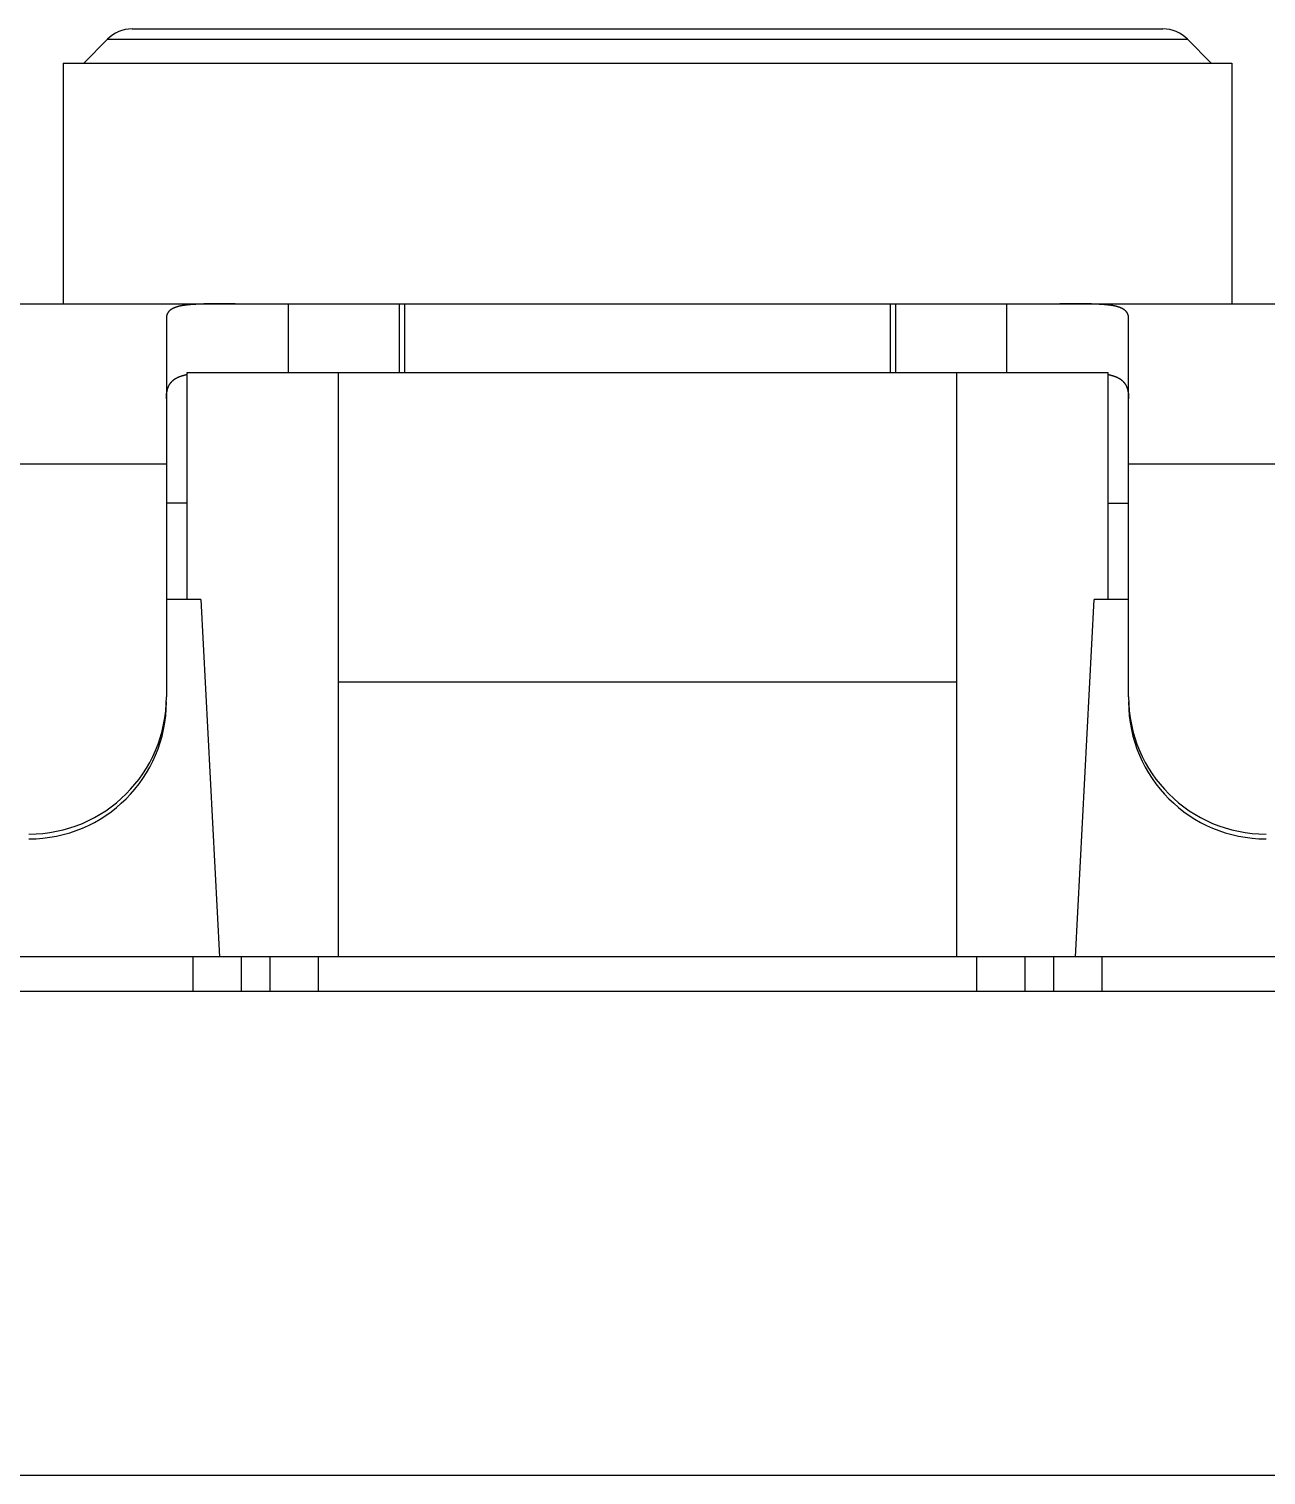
# Model space of a CAD drawing. Extents: x 16.7 to 47.9, y 2.6 to 52.9.
# Drawn here: x 28.88 to 30.68, y 28.961 to 31.065 of the extents above; entities that cross this region are included whole.
import ezdxf

# ---------------------------------------------------------------- set-up
doc = ezdxf.new("R2010")
doc.units = 0
doc.header["$LTSCALE"] = 16.335
doc.layers.get('0').update_dxf_attribs({"linetype": 'CONTINUOUS'})

msp = doc.modelspace()

# ---------------------------------------------------------------- linework, layer by layer
for p, q in [((29.0299, 31.0651), (30.5299, 31.0651)), ((28.9942, 31.0501), (28.9599, 31.0151)), ((28.9942, 31.0501), (30.5656, 31.0501)), ((30.5656, 31.0501), (30.5999, 31.0151)), ((28.9299, 31.0151), (28.9299, 30.6651)), ((28.9299, 31.0151), (30.6299, 31.0151)), ((30.6299, 31.0151), (30.6299, 30.6651)), ((28.2731, 30.6651), (31.2866, 30.6651)), ((29.2576, 30.5651), (29.2576, 30.6651)), ((29.4188, 30.6651), (29.4188, 30.5651)), ((29.4267, 30.5651), (29.4267, 30.6651)), ((30.1331, 30.6651), (30.1331, 30.5651)), ((30.141, 30.5651), (30.141, 30.6651)), ((30.3022, 30.6651), (30.3022, 30.5651)), ((29.0799, 30.6442), (29.0799, 30.0932)), ((30.4799, 30.0932), (30.4799, 30.6442)), ((29.1099, 30.2351), (29.1099, 30.5651)), ((29.1099, 30.5651), (30.4499, 30.5651)), ((29.3299, 30.5651), (29.3299, 29.7151)), ((30.2299, 29.7151), (30.2299, 30.5651)), ((30.4499, 30.5651), (30.4499, 30.2351)), ((28.7299, 30.4325), (29.0799, 30.4325)), ((30.4799, 30.4325), (30.8299, 30.4325)), ((29.1099, 30.3751), (29.0799, 30.3751)), ((30.4499, 30.3751), (30.4799, 30.3751)), ((29.1299, 30.2351), (29.0799, 30.2351)), ((29.1299, 30.2351), (29.1571, 29.7151)), ((30.4026, 29.7151), (30.4299, 30.2351)), ((30.4799, 30.2351), (30.4299, 30.2351)), ((29.3299, 30.1151), (30.2299, 30.1151)), ((31.5299, 29.7151), (28.0299, 29.7151)), ((29.1185, 29.7151), (29.1185, 29.6651)), ((29.1892, 29.6651), (29.1892, 29.7151)), ((29.2306, 29.7151), (29.2306, 29.6651)), ((29.3013, 29.6651), (29.3013, 29.7151)), ((30.2585, 29.7151), (30.2585, 29.6651)), ((30.3292, 29.6651), (30.3292, 29.7151)), ((30.3706, 29.7151), (30.3706, 29.6651)), ((30.4413, 29.6651), (30.4413, 29.7151)), ((17.1799, 29.6651), (47.3799, 29.6651)), ((17.1799, 28.9611), (47.3799, 28.9611))]:
    msp.add_line(p, q)
for points in [[(29.1799, 30.6651, 0), (29.1797, 30.6651, 0), (29.1794, 30.6651, 0), (29.1792, 30.6651, 0), (29.1789, 30.6651, 0), (29.1787, 30.6651, 0), (29.1784, 30.6651, 0), (29.1782, 30.6651, 0), (29.1779, 30.6651, 0), (29.1777, 30.6651, 0), (29.1775, 30.6651, 0), (29.1772, 30.6651, 0), (29.177, 30.6651, 0), (29.1767, 30.6651, 0), (29.1765, 30.6651, 0), (29.1762, 30.6651, 0), (29.176, 30.6651, 0), (29.1757, 30.6651, 0), (29.1755, 30.6651, 0), (29.1753, 30.6651, 0), (29.175, 30.6651, 0), (29.1748, 30.6651, 0), (29.1745, 30.6651, 0), (29.1743, 30.6651, 0), (29.174, 30.6651, 0), (29.1738, 30.6651, 0), (29.1735, 30.6651, 0), (29.1733, 30.6651, 0), (29.1731, 30.6651, 0), (29.1728, 30.6651, 0), (29.1726, 30.6651, 0), (29.1723, 30.6651, 0), (29.1721, 30.6651, 0), (29.1718, 30.6651, 0), (29.1716, 30.6651, 0), (29.1713, 30.6651, 0), (29.1711, 30.6651, 0), (29.1709, 30.6651, 0), (29.1706, 30.6651, 0), (29.1704, 30.6651, 0), (29.1701, 30.6651, 0), (29.1699, 30.6651, 0), (29.1696, 30.6651, 0), (29.1694, 30.6651, 0), (29.1691, 30.6651, 0), (29.1689, 30.6651, 0), (29.1686, 30.6651, 0), (29.1684, 30.6651, 0), (29.1682, 30.6651, 0), (29.1679, 30.6651, 0), (29.1677, 30.6651, 0), (29.1674, 30.6651, 0), (29.1672, 30.6651, 0), (29.1669, 30.6651, 0), (29.1667, 30.6651, 0), (29.1664, 30.6651, 0), (29.1662, 30.6651, 0), (29.166, 30.6651, 0), (29.1657, 30.6651, 0), (29.1655, 30.6651, 0), (29.1652, 30.6651, 0), (29.165, 30.6651, 0), (29.1647, 30.6651, 0), (29.1645, 30.6651, 0), (29.1642, 30.6651, 0), (29.164, 30.6651, 0), (29.1638, 30.6651, 0), (29.1635, 30.6651, 0), (29.1633, 30.6651, 0), (29.163, 30.6651, 0), (29.1628, 30.6651, 0), (29.1625, 30.6651, 0), (29.1623, 30.6651, 0), (29.162, 30.6651, 0), (29.1618, 30.6651, 0), (29.1616, 30.6651, 0), (29.1613, 30.6651, 0), (29.1611, 30.6651, 0), (29.1608, 30.6651, 0), (29.1606, 30.6651, 0), (29.1603, 30.6651, 0), (29.1601, 30.6651, 0), (29.1598, 30.6651, 0), (29.1596, 30.6651, 0), (29.1594, 30.6651, 0), (29.1591, 30.6651, 0), (29.1589, 30.6651, 0), (29.1586, 30.6651, 0), (29.1584, 30.6651, 0), (29.1581, 30.6651, 0), (29.1579, 30.6651, 0), (29.1576, 30.6651, 0), (29.1574, 30.6651, 0), (29.1572, 30.6651, 0), (29.1569, 30.6651, 0), (29.1567, 30.6651, 0), (29.1564, 30.6651, 0), (29.1562, 30.6651, 0), (29.1559, 30.6651, 0), (29.1557, 30.6651, 0), (29.1554, 30.6651, 0), (29.1552, 30.6651, 0), (29.155, 30.6651, 0), (29.1547, 30.6651, 0), (29.1545, 30.6651, 0), (29.1542, 30.6651, 0), (29.154, 30.6651, 0), (29.1537, 30.6651, 0), (29.1535, 30.6651, 0), (29.1532, 30.6651, 0), (29.153, 30.6651, 0), (29.1528, 30.6651, 0), (29.1525, 30.6651, 0), (29.1523, 30.6651, 0), (29.152, 30.6651, 0), (29.1518, 30.6651, 0), (29.1515, 30.6651, 0), (29.1513, 30.6651, 0), (29.151, 30.6651, 0), (29.1508, 30.6651, 0), (29.1506, 30.6651, 0), (29.1503, 30.6651, 0), (29.1501, 30.6651, 0), (29.1498, 30.6651, 0), (29.1496, 30.6651, 0), (29.1493, 30.6651, 0), (29.1491, 30.6651, 0), (29.1488, 30.665, 0), (29.1486, 30.665, 0), (29.1484, 30.665, 0), (29.1481, 30.665, 0), (29.1479, 30.665, 0), (29.1476, 30.665, 0), (29.1474, 30.665, 0), (29.1471, 30.665, 0), (29.1469, 30.665, 0), (29.1466, 30.665, 0), (29.1464, 30.665, 0), (29.1462, 30.665, 0), (29.1459, 30.665, 0), (29.1457, 30.665, 0), (29.1454, 30.665, 0), (29.1452, 30.665, 0), (29.1449, 30.665, 0), (29.1447, 30.665, 0), (29.1444, 30.665, 0), (29.1442, 30.665, 0), (29.144, 30.665, 0), (29.1437, 30.665, 0), (29.1435, 30.665, 0), (29.1432, 30.665, 0), (29.143, 30.665, 0), (29.1427, 30.665, 0), (29.1425, 30.665, 0), (29.1422, 30.665, 0), (29.142, 30.665, 0), (29.1418, 30.665, 0), (29.1415, 30.665, 0), (29.1413, 30.665, 0), (29.141, 30.665, 0), (29.1408, 30.665, 0), (29.1405, 30.665, 0), (29.1403, 30.665, 0), (29.14, 30.665, 0), (29.1398, 30.665, 0), (29.1396, 30.665, 0), (29.1393, 30.6649, 0), (29.1391, 30.6649, 0), (29.1388, 30.6649, 0), (29.1386, 30.6649, 0), (29.1383, 30.6649, 0), (29.1381, 30.6649, 0), (29.1378, 30.6649, 0), (29.1376, 30.6649, 0), (29.1374, 30.6649, 0), (29.1371, 30.6649, 0), (29.1369, 30.6649, 0), (29.1366, 30.6649, 0), (29.1364, 30.6649, 0), (29.1361, 30.6649, 0), (29.1359, 30.6649, 0), (29.1356, 30.6649, 0), (29.1354, 30.6649, 0), (29.1352, 30.6649, 0), (29.1349, 30.6649, 0), (29.1347, 30.6649, 0), (29.1344, 30.6649, 0), (29.1342, 30.6649, 0), (29.1339, 30.6648, 0), (29.1337, 30.6648, 0), (29.1334, 30.6648, 0), (29.1332, 30.6648, 0), (29.133, 30.6648, 0), (29.1327, 30.6648, 0), (29.1325, 30.6648, 0), (29.1322, 30.6648, 0), (29.132, 30.6648, 0), (29.1317, 30.6648, 0), (29.1315, 30.6648, 0), (29.1312, 30.6648, 0), (29.131, 30.6648, 0), (29.1308, 30.6648, 0), (29.1305, 30.6648, 0), (29.1303, 30.6648, 0), (29.13, 30.6647, 0), (29.1298, 30.6647, 0), (29.1295, 30.6647, 0), (29.1293, 30.6647, 0), (29.129, 30.6647, 0), (29.1288, 30.6647, 0), (29.1286, 30.6647, 0), (29.1283, 30.6647, 0), (29.1281, 30.6647, 0), (29.1278, 30.6647, 0), (29.1276, 30.6647, 0), (29.1273, 30.6647, 0), (29.1271, 30.6646, 0), (29.1268, 30.6646, 0), (29.1266, 30.6646, 0), (29.1264, 30.6646, 0), (29.1261, 30.6646, 0), (29.1259, 30.6646, 0), (29.1256, 30.6646, 0), (29.1254, 30.6646, 0), (29.1251, 30.6646, 0), (29.1249, 30.6646, 0), (29.1246, 30.6645, 0), (29.1244, 30.6645, 0), (29.1242, 30.6645, 0), (29.1239, 30.6645, 0), (29.1237, 30.6645, 0), (29.1234, 30.6645, 0), (29.1232, 30.6645, 0), (29.1229, 30.6645, 0), (29.1227, 30.6644, 0), (29.1224, 30.6644, 0), (29.1222, 30.6644, 0), (29.122, 30.6644, 0), (29.1217, 30.6644, 0), (29.1215, 30.6644, 0), (29.1212, 30.6644, 0), (29.121, 30.6644, 0), (29.1207, 30.6643, 0), (29.1205, 30.6643, 0), (29.1202, 30.6643, 0), (29.12, 30.6643, 0), (29.1198, 30.6643, 0), (29.1195, 30.6643, 0), (29.1193, 30.6643, 0), (29.119, 30.6642, 0), (29.1188, 30.6642, 0), (29.1185, 30.6642, 0), (29.1183, 30.6642, 0), (29.1181, 30.6642, 0), (29.1178, 30.6642, 0), (29.1176, 30.6641, 0), (29.1173, 30.6641, 0), (29.1171, 30.6641, 0), (29.1168, 30.6641, 0), (29.1166, 30.6641, 0), (29.1163, 30.6641, 0), (29.1161, 30.664, 0), (29.1159, 30.664, 0), (29.1156, 30.664, 0), (29.1154, 30.664, 0), (29.1151, 30.664, 0), (29.1149, 30.6639, 0), (29.1146, 30.6639, 0), (29.1144, 30.6639, 0), (29.1142, 30.6639, 0), (29.1139, 30.6639, 0), (29.1137, 30.6638, 0), (29.1134, 30.6638, 0), (29.1132, 30.6638, 0), (29.1129, 30.6638, 0), (29.1127, 30.6637, 0), (29.1124, 30.6637, 0), (29.1122, 30.6637, 0), (29.112, 30.6637, 0), (29.1117, 30.6637, 0), (29.1115, 30.6636, 0), (29.1112, 30.6636, 0), (29.111, 30.6636, 0), (29.1107, 30.6635, 0), (29.1105, 30.6635, 0), (29.1103, 30.6635, 0), (29.11, 30.6635, 0), (29.1098, 30.6634, 0), (29.1095, 30.6634, 0), (29.1093, 30.6634, 0), (29.109, 30.6634, 0), (29.1088, 30.6633, 0), (29.1086, 30.6633, 0), (29.1083, 30.6633, 0), (29.1081, 30.6632, 0), (29.1078, 30.6632, 0), (29.1076, 30.6632, 0), (29.1073, 30.6631, 0), (29.1071, 30.6631, 0), (29.1069, 30.6631, 0), (29.1066, 30.663, 0), (29.1064, 30.663, 0), (29.1061, 30.663, 0), (29.1059, 30.6629, 0), (29.1056, 30.6629, 0), (29.1054, 30.6629, 0), (29.1052, 30.6628, 0), (29.1049, 30.6628, 0), (29.1047, 30.6628, 0), (29.1044, 30.6627, 0), (29.1042, 30.6627, 0), (29.1039, 30.6626, 0), (29.1037, 30.6626, 0), (29.1035, 30.6626, 0), (29.1032, 30.6625, 0), (29.103, 30.6625, 0), (29.1027, 30.6624, 0), (29.1025, 30.6624, 0), (29.1023, 30.6624, 0), (29.102, 30.6623, 0), (29.1018, 30.6623, 0), (29.1015, 30.6622, 0), (29.1013, 30.6622, 0), (29.1011, 30.6621, 0), (29.1008, 30.6621, 0), (29.1006, 30.662, 0), (29.1003, 30.662, 0), (29.1001, 30.6619, 0), (29.0999, 30.6619, 0), (29.0996, 30.6618, 0), (29.0994, 30.6618, 0), (29.0991, 30.6617, 0), (29.0989, 30.6617, 0), (29.0987, 30.6616, 0), (29.0984, 30.6615, 0), (29.0982, 30.6615, 0), (29.098, 30.6614, 0), (29.0977, 30.6614, 0), (29.0975, 30.6613, 0), (29.0972, 30.6612, 0), (29.097, 30.6612, 0), (29.0968, 30.6611, 0), (29.0965, 30.6611, 0), (29.0963, 30.661, 0), (29.0961, 30.6609, 0), (29.0958, 30.6609, 0), (29.0956, 30.6608, 0), (29.0954, 30.6607, 0), (29.0951, 30.6606, 0), (29.0949, 30.6606, 0), (29.0947, 30.6605, 0), (29.0944, 30.6604, 0), (29.0942, 30.6603, 0), (29.094, 30.6603, 0), (29.0937, 30.6602, 0), (29.0935, 30.6601, 0), (29.0933, 30.66, 0), (29.093, 30.6599, 0), (29.0928, 30.6599, 0), (29.0926, 30.6598, 0), (29.0924, 30.6597, 0), (29.0921, 30.6596, 0), (29.0919, 30.6595, 0), (29.0917, 30.6594, 0), (29.0914, 30.6593, 0), (29.0912, 30.6592, 0), (29.091, 30.6591, 0), (29.0908, 30.659, 0), (29.0905, 30.6589, 0), (29.0903, 30.6588, 0), (29.0901, 30.6587, 0), (29.0899, 30.6586, 0), (29.0897, 30.6585, 0), (29.0894, 30.6584, 0), (29.0892, 30.6583, 0), (29.089, 30.6582, 0), (29.0888, 30.6581, 0), (29.0886, 30.658, 0), (29.0884, 30.6578, 0), (29.0881, 30.6577, 0), (29.0879, 30.6576, 0), (29.0877, 30.6575, 0), (29.0875, 30.6573, 0), (29.0873, 30.6572, 0), (29.0871, 30.6571, 0), (29.0869, 30.657, 0), (29.0867, 30.6568, 0), (29.0865, 30.6567, 0), (29.0863, 30.6565, 0), (29.0861, 30.6564, 0), (29.0859, 30.6562, 0), (29.0857, 30.6561, 0), (29.0855, 30.6559, 0), (29.0853, 30.6558, 0), (29.0851, 30.6556, 0), (29.0849, 30.6555, 0), (29.0848, 30.6553, 0), (29.0846, 30.6552, 0), (29.0844, 30.655, 0), (29.0842, 30.6548, 0), (29.084, 30.6546, 0), (29.0839, 30.6545, 0), (29.0837, 30.6543, 0), (29.0835, 30.6541, 0), (29.0834, 30.6539, 0), (29.0832, 30.6537, 0), (29.0831, 30.6536, 0), (29.0829, 30.6534, 0), (29.0828, 30.6532, 0), (29.0826, 30.653, 0), (29.0825, 30.6528, 0), (29.0823, 30.6526, 0), (29.0822, 30.6524, 0), (29.0821, 30.6522, 0), (29.0819, 30.652, 0), (29.0818, 30.6517, 0), (29.0817, 30.6515, 0), (29.0816, 30.6513, 0), (29.0814, 30.6511, 0), (29.0813, 30.6509, 0), (29.0812, 30.6507, 0), (29.0811, 30.6504, 0), (29.081, 30.6502, 0), (29.0809, 30.65, 0), (29.0809, 30.6497, 0), (29.0808, 30.6495, 0), (29.0807, 30.6493, 0), (29.0806, 30.6491, 0), (29.0805, 30.6488, 0), (29.0805, 30.6486, 0), (29.0804, 30.6483, 0), (29.0803, 30.6481, 0), (29.0803, 30.6479, 0), (29.0802, 30.6476, 0), (29.0802, 30.6474, 0), (29.0801, 30.6472, 0), (29.0801, 30.6469, 0), (29.0801, 30.6467, 0), (29.08, 30.6464, 0), (29.08, 30.6462, 0), (29.08, 30.6459, 0), (29.08, 30.6457, 0), (29.0799, 30.6454, 0), (29.0799, 30.6452, 0), (29.0799, 30.645, 0), (29.0799, 30.6447, 0), (29.0799, 30.6445, 0), (29.0799, 30.6442, 0)], [(30.4799, 30.6442, 0), (30.4799, 30.6445, 0), (30.4799, 30.6448, 0), (30.4799, 30.645, 0), (30.4799, 30.6453, 0), (30.4798, 30.6455, 0), (30.4798, 30.6458, 0), (30.4798, 30.6461, 0), (30.4798, 30.6463, 0), (30.4797, 30.6466, 0), (30.4797, 30.6469, 0), (30.4796, 30.6471, 0), (30.4796, 30.6474, 0), (30.4795, 30.6477, 0), (30.4795, 30.6479, 0), (30.4794, 30.6482, 0), (30.4794, 30.6484, 0), (30.4793, 30.6487, 0), (30.4792, 30.6489, 0), (30.4791, 30.6492, 0), (30.479, 30.6495, 0), (30.4789, 30.6497, 0), (30.4789, 30.65, 0), (30.4788, 30.6502, 0), (30.4787, 30.6504, 0), (30.4785, 30.6507, 0), (30.4784, 30.6509, 0), (30.4783, 30.6512, 0), (30.4782, 30.6514, 0), (30.4781, 30.6516, 0), (30.4779, 30.6519, 0), (30.4778, 30.6521, 0), (30.4777, 30.6523, 0), (30.4775, 30.6525, 0), (30.4774, 30.6527, 0), (30.4772, 30.653, 0), (30.477, 30.6532, 0), (30.4769, 30.6534, 0), (30.4767, 30.6536, 0), (30.4765, 30.6538, 0), (30.4764, 30.654, 0), (30.4762, 30.6542, 0), (30.476, 30.6544, 0), (30.4758, 30.6546, 0), (30.4757, 30.6548, 0), (30.4755, 30.6549, 0), (30.4753, 30.6551, 0), (30.4751, 30.6553, 0), (30.4749, 30.6555, 0), (30.4747, 30.6556, 0), (30.4745, 30.6558, 0), (30.4743, 30.656, 0), (30.4741, 30.6561, 0), (30.4738, 30.6563, 0), (30.4736, 30.6564, 0), (30.4734, 30.6566, 0), (30.4732, 30.6568, 0), (30.473, 30.6569, 0), (30.4728, 30.657, 0), (30.4725, 30.6572, 0), (30.4723, 30.6573, 0), (30.4721, 30.6575, 0), (30.4719, 30.6576, 0), (30.4716, 30.6577, 0), (30.4714, 30.6579, 0), (30.4712, 30.658, 0), (30.4709, 30.6581, 0), (30.4707, 30.6582, 0), (30.4705, 30.6584, 0), (30.4702, 30.6585, 0), (30.47, 30.6586, 0), (30.4698, 30.6587, 0), (30.4695, 30.6588, 0), (30.4693, 30.6589, 0), (30.4691, 30.659, 0), (30.4688, 30.6591, 0), (30.4686, 30.6592, 0), (30.4683, 30.6593, 0), (30.4681, 30.6594, 0), (30.4678, 30.6595, 0), (30.4676, 30.6596, 0), (30.4673, 30.6597, 0), (30.4671, 30.6598, 0), (30.4669, 30.6599, 0), (30.4666, 30.66, 0), (30.4664, 30.6601, 0), (30.4661, 30.6602, 0), (30.4659, 30.6603, 0), (30.4656, 30.6603, 0), (30.4654, 30.6604, 0), (30.4651, 30.6605, 0), (30.4649, 30.6606, 0), (30.4646, 30.6607, 0), (30.4643, 30.6607, 0), (30.4641, 30.6608, 0), (30.4638, 30.6609, 0), (30.4636, 30.661, 0), (30.4633, 30.661, 0), (30.4631, 30.6611, 0), (30.4628, 30.6612, 0), (30.4626, 30.6612, 0), (30.4623, 30.6613, 0), (30.4621, 30.6614, 0), (30.4618, 30.6614, 0), (30.4616, 30.6615, 0), (30.4613, 30.6616, 0), (30.461, 30.6616, 0), (30.4608, 30.6617, 0), (30.4605, 30.6617, 0), (30.4603, 30.6618, 0), (30.46, 30.6619, 0), (30.4598, 30.6619, 0), (30.4595, 30.662, 0), (30.4592, 30.662, 0), (30.459, 30.6621, 0), (30.4587, 30.6621, 0), (30.4585, 30.6622, 0), (30.4582, 30.6622, 0), (30.458, 30.6623, 0), (30.4577, 30.6623, 0), (30.4574, 30.6624, 0), (30.4572, 30.6624, 0), (30.4569, 30.6625, 0), (30.4567, 30.6625, 0), (30.4564, 30.6626, 0), (30.4561, 30.6626, 0), (30.4559, 30.6626, 0), (30.4556, 30.6627, 0), (30.4554, 30.6627, 0), (30.4551, 30.6628, 0), (30.4548, 30.6628, 0), (30.4546, 30.6628, 0), (30.4543, 30.6629, 0), (30.4541, 30.6629, 0), (30.4538, 30.663, 0), (30.4535, 30.663, 0), (30.4533, 30.663, 0), (30.453, 30.6631, 0), (30.4527, 30.6631, 0), (30.4525, 30.6631, 0), (30.4522, 30.6632, 0), (30.452, 30.6632, 0), (30.4517, 30.6632, 0), (30.4514, 30.6633, 0), (30.4512, 30.6633, 0), (30.4509, 30.6633, 0), (30.4507, 30.6634, 0), (30.4504, 30.6634, 0), (30.4501, 30.6634, 0), (30.4499, 30.6635, 0), (30.4496, 30.6635, 0), (30.4493, 30.6635, 0), (30.4491, 30.6635, 0), (30.4488, 30.6636, 0), (30.4486, 30.6636, 0), (30.4483, 30.6636, 0), (30.448, 30.6637, 0), (30.4478, 30.6637, 0), (30.4475, 30.6637, 0), (30.4472, 30.6637, 0), (30.447, 30.6638, 0), (30.4467, 30.6638, 0), (30.4465, 30.6638, 0), (30.4462, 30.6638, 0), (30.4459, 30.6639, 0), (30.4457, 30.6639, 0), (30.4454, 30.6639, 0), (30.4451, 30.6639, 0), (30.4449, 30.6639, 0), (30.4446, 30.664, 0), (30.4444, 30.664, 0), (30.4441, 30.664, 0), (30.4438, 30.664, 0), (30.4436, 30.664, 0), (30.4433, 30.6641, 0), (30.443, 30.6641, 0), (30.4428, 30.6641, 0), (30.4425, 30.6641, 0), (30.4423, 30.6641, 0), (30.442, 30.6642, 0), (30.4417, 30.6642, 0), (30.4415, 30.6642, 0), (30.4412, 30.6642, 0), (30.4409, 30.6642, 0), (30.4407, 30.6642, 0), (30.4404, 30.6643, 0), (30.4402, 30.6643, 0), (30.4399, 30.6643, 0), (30.4396, 30.6643, 0), (30.4394, 30.6643, 0), (30.4391, 30.6643, 0), (30.4388, 30.6644, 0), (30.4386, 30.6644, 0), (30.4383, 30.6644, 0), (30.4381, 30.6644, 0), (30.4378, 30.6644, 0), (30.4375, 30.6644, 0), (30.4373, 30.6644, 0), (30.437, 30.6645, 0), (30.4367, 30.6645, 0), (30.4365, 30.6645, 0), (30.4362, 30.6645, 0), (30.436, 30.6645, 0), (30.4357, 30.6645, 0), (30.4354, 30.6645, 0), (30.4352, 30.6645, 0), (30.4349, 30.6646, 0), (30.4346, 30.6646, 0), (30.4344, 30.6646, 0), (30.4341, 30.6646, 0), (30.4339, 30.6646, 0), (30.4336, 30.6646, 0), (30.4333, 30.6646, 0), (30.4331, 30.6646, 0), (30.4328, 30.6646, 0), (30.4325, 30.6646, 0), (30.4323, 30.6647, 0), (30.432, 30.6647, 0), (30.4317, 30.6647, 0), (30.4315, 30.6647, 0), (30.4312, 30.6647, 0), (30.431, 30.6647, 0), (30.4307, 30.6647, 0), (30.4304, 30.6647, 0), (30.4302, 30.6647, 0), (30.4299, 30.6647, 0), (30.4296, 30.6647, 0), (30.4294, 30.6648, 0), (30.4291, 30.6648, 0), (30.4289, 30.6648, 0), (30.4286, 30.6648, 0), (30.4283, 30.6648, 0), (30.4281, 30.6648, 0), (30.4278, 30.6648, 0), (30.4275, 30.6648, 0), (30.4273, 30.6648, 0), (30.427, 30.6648, 0), (30.4267, 30.6648, 0), (30.4265, 30.6648, 0), (30.4262, 30.6648, 0), (30.426, 30.6648, 0), (30.4257, 30.6649, 0), (30.4254, 30.6649, 0), (30.4252, 30.6649, 0), (30.4249, 30.6649, 0), (30.4246, 30.6649, 0), (30.4244, 30.6649, 0), (30.4241, 30.6649, 0), (30.4239, 30.6649, 0), (30.4236, 30.6649, 0), (30.4233, 30.6649, 0), (30.4231, 30.6649, 0), (30.4228, 30.6649, 0), (30.4225, 30.6649, 0), (30.4223, 30.6649, 0), (30.422, 30.6649, 0), (30.4217, 30.6649, 0), (30.4215, 30.6649, 0), (30.4212, 30.6649, 0), (30.421, 30.6649, 0), (30.4207, 30.6649, 0), (30.4204, 30.665, 0), (30.4202, 30.665, 0), (30.4199, 30.665, 0), (30.4196, 30.665, 0), (30.4194, 30.665, 0), (30.4191, 30.665, 0), (30.4189, 30.665, 0), (30.4186, 30.665, 0), (30.4183, 30.665, 0), (30.4181, 30.665, 0), (30.4178, 30.665, 0), (30.4175, 30.665, 0), (30.4173, 30.665, 0), (30.417, 30.665, 0), (30.4167, 30.665, 0), (30.4165, 30.665, 0), (30.4162, 30.665, 0), (30.416, 30.665, 0), (30.4157, 30.665, 0), (30.4154, 30.665, 0), (30.4152, 30.665, 0), (30.4149, 30.665, 0), (30.4146, 30.665, 0), (30.4144, 30.665, 0), (30.4141, 30.665, 0), (30.4139, 30.665, 0), (30.4136, 30.665, 0), (30.4133, 30.665, 0), (30.4131, 30.665, 0), (30.4128, 30.665, 0), (30.4125, 30.665, 0), (30.4123, 30.665, 0), (30.412, 30.665, 0), (30.4117, 30.665, 0), (30.4115, 30.665, 0), (30.4112, 30.665, 0), (30.411, 30.6651, 0), (30.4107, 30.6651, 0), (30.4104, 30.6651, 0), (30.4102, 30.6651, 0), (30.4099, 30.6651, 0), (30.4096, 30.6651, 0), (30.4094, 30.6651, 0), (30.4091, 30.6651, 0), (30.4089, 30.6651, 0), (30.4086, 30.6651, 0), (30.4083, 30.6651, 0), (30.4081, 30.6651, 0), (30.4078, 30.6651, 0), (30.4075, 30.6651, 0), (30.4073, 30.6651, 0), (30.407, 30.6651, 0), (30.4067, 30.6651, 0), (30.4065, 30.6651, 0), (30.4062, 30.6651, 0), (30.406, 30.6651, 0), (30.4057, 30.6651, 0), (30.4054, 30.6651, 0), (30.4052, 30.6651, 0), (30.4049, 30.6651, 0), (30.4046, 30.6651, 0), (30.4044, 30.6651, 0), (30.4041, 30.6651, 0), (30.4038, 30.6651, 0), (30.4036, 30.6651, 0), (30.4033, 30.6651, 0), (30.4031, 30.6651, 0), (30.4028, 30.6651, 0), (30.4025, 30.6651, 0), (30.4023, 30.6651, 0), (30.402, 30.6651, 0), (30.4017, 30.6651, 0), (30.4015, 30.6651, 0), (30.4012, 30.6651, 0), (30.401, 30.6651, 0), (30.4007, 30.6651, 0), (30.4004, 30.6651, 0), (30.4002, 30.6651, 0), (30.3999, 30.6651, 0), (30.3996, 30.6651, 0), (30.3994, 30.6651, 0), (30.3991, 30.6651, 0), (30.3988, 30.6651, 0), (30.3986, 30.6651, 0), (30.3983, 30.6651, 0), (30.3981, 30.6651, 0), (30.3978, 30.6651, 0), (30.3975, 30.6651, 0), (30.3973, 30.6651, 0), (30.397, 30.6651, 0), (30.3967, 30.6651, 0), (30.3965, 30.6651, 0), (30.3962, 30.6651, 0), (30.396, 30.6651, 0), (30.3957, 30.6651, 0), (30.3954, 30.6651, 0), (30.3952, 30.6651, 0), (30.3949, 30.6651, 0), (30.3946, 30.6651, 0), (30.3944, 30.6651, 0), (30.3941, 30.6651, 0), (30.3938, 30.6651, 0), (30.3936, 30.6651, 0), (30.3933, 30.6651, 0), (30.3931, 30.6651, 0), (30.3928, 30.6651, 0), (30.3925, 30.6651, 0), (30.3923, 30.6651, 0), (30.392, 30.6651, 0), (30.3917, 30.6651, 0), (30.3915, 30.6651, 0), (30.3912, 30.6651, 0), (30.391, 30.6651, 0), (30.3907, 30.6651, 0), (30.3904, 30.6651, 0), (30.3902, 30.6651, 0), (30.3899, 30.6651, 0), (30.3896, 30.6651, 0), (30.3894, 30.6651, 0), (30.3891, 30.6651, 0), (30.3888, 30.6651, 0), (30.3886, 30.6651, 0), (30.3883, 30.6651, 0), (30.3881, 30.6651, 0), (30.3878, 30.6651, 0), (30.3875, 30.6651, 0), (30.3873, 30.6651, 0), (30.387, 30.6651, 0), (30.3867, 30.6651, 0), (30.3865, 30.6651, 0), (30.3862, 30.6651, 0), (30.386, 30.6651, 0), (30.3857, 30.6651, 0), (30.3854, 30.6651, 0), (30.3852, 30.6651, 0), (30.3849, 30.6651, 0), (30.3846, 30.6651, 0), (30.3844, 30.6651, 0), (30.3841, 30.6651, 0), (30.3838, 30.6651, 0), (30.3836, 30.6651, 0), (30.3833, 30.6651, 0), (30.3831, 30.6651, 0), (30.3828, 30.6651, 0), (30.3825, 30.6651, 0), (30.3823, 30.6651, 0), (30.382, 30.6651, 0), (30.3817, 30.6651, 0), (30.3815, 30.6651, 0), (30.3812, 30.6651, 0), (30.3809, 30.6651, 0), (30.3807, 30.6651, 0), (30.3804, 30.6651, 0), (30.3802, 30.6651, 0), (30.3799, 30.6651, 0)], [(29.0799, 30.5269, 0), (29.0799, 30.527, 0), (29.0799, 30.5272, 0), (29.0799, 30.5273, 0), (29.0799, 30.5275, 0), (29.0799, 30.5276, 0), (29.0799, 30.5278, 0), (29.0799, 30.5279, 0), (29.0799, 30.5281, 0), (29.0799, 30.5282, 0), (29.0799, 30.5284, 0), (29.0799, 30.5285, 0), (29.0799, 30.5287, 0), (29.0799, 30.5288, 0), (29.0799, 30.529, 0), (29.0799, 30.5291, 0), (29.0799, 30.5293, 0), (29.0799, 30.5294, 0), (29.0799, 30.5296, 0), (29.0799, 30.5297, 0), (29.08, 30.5298, 0), (29.08, 30.53, 0), (29.08, 30.5301, 0), (29.08, 30.5303, 0), (29.08, 30.5304, 0), (29.08, 30.5306, 0), (29.08, 30.5307, 0), (29.08, 30.5309, 0), (29.08, 30.531, 0), (29.08, 30.5312, 0), (29.08, 30.5313, 0), (29.08, 30.5315, 0), (29.0801, 30.5316, 0), (29.0801, 30.5318, 0), (29.0801, 30.5319, 0), (29.0801, 30.5321, 0), (29.0801, 30.5322, 0), (29.0801, 30.5324, 0), (29.0801, 30.5325, 0), (29.0801, 30.5326, 0), (29.0801, 30.5328, 0), (29.0802, 30.5329, 0), (29.0802, 30.5331, 0), (29.0802, 30.5332, 0), (29.0802, 30.5334, 0), (29.0802, 30.5335, 0), (29.0802, 30.5337, 0), (29.0802, 30.5338, 0), (29.0803, 30.534, 0), (29.0803, 30.5341, 0), (29.0803, 30.5343, 0), (29.0803, 30.5344, 0), (29.0803, 30.5346, 0), (29.0803, 30.5347, 0), (29.0804, 30.5349, 0), (29.0804, 30.535, 0), (29.0804, 30.5351, 0), (29.0804, 30.5353, 0), (29.0804, 30.5354, 0), (29.0805, 30.5356, 0), (29.0805, 30.5357, 0), (29.0805, 30.5359, 0), (29.0805, 30.536, 0), (29.0806, 30.5362, 0), (29.0806, 30.5363, 0), (29.0806, 30.5365, 0), (29.0806, 30.5366, 0), (29.0806, 30.5367, 0), (29.0807, 30.5369, 0), (29.0807, 30.537, 0), (29.0807, 30.5372, 0), (29.0808, 30.5373, 0), (29.0808, 30.5375, 0), (29.0808, 30.5376, 0), (29.0808, 30.5378, 0), (29.0809, 30.5379, 0), (29.0809, 30.5381, 0), (29.0809, 30.5382, 0), (29.081, 30.5383, 0), (29.081, 30.5385, 0), (29.081, 30.5386, 0), (29.081, 30.5388, 0), (29.0811, 30.5389, 0), (29.0811, 30.5391, 0), (29.0811, 30.5392, 0), (29.0812, 30.5394, 0), (29.0812, 30.5395, 0), (29.0813, 30.5396, 0), (29.0813, 30.5398, 0), (29.0813, 30.5399, 0), (29.0814, 30.5401, 0), (29.0814, 30.5402, 0), (29.0814, 30.5404, 0), (29.0815, 30.5405, 0), (29.0815, 30.5406, 0), (29.0816, 30.5408, 0), (29.0816, 30.5409, 0), (29.0816, 30.5411, 0), (29.0817, 30.5412, 0), (29.0817, 30.5413, 0), (29.0818, 30.5415, 0), (29.0818, 30.5416, 0), (29.0819, 30.5418, 0), (29.0819, 30.5419, 0), (29.0819, 30.5421, 0), (29.082, 30.5422, 0), (29.082, 30.5423, 0), (29.0821, 30.5425, 0), (29.0821, 30.5426, 0), (29.0822, 30.5428, 0), (29.0822, 30.5429, 0), (29.0823, 30.543, 0), (29.0823, 30.5432, 0), (29.0824, 30.5433, 0), (29.0824, 30.5434, 0), (29.0825, 30.5436, 0), (29.0825, 30.5437, 0), (29.0826, 30.5439, 0), (29.0826, 30.544, 0), (29.0827, 30.5441, 0), (29.0828, 30.5443, 0), (29.0828, 30.5444, 0), (29.0829, 30.5445, 0), (29.0829, 30.5447, 0), (29.083, 30.5448, 0), (29.0831, 30.5449, 0), (29.0831, 30.5451, 0), (29.0832, 30.5452, 0), (29.0832, 30.5454, 0), (29.0833, 30.5455, 0), (29.0834, 30.5456, 0), (29.0834, 30.5458, 0), (29.0835, 30.5459, 0), (29.0836, 30.546, 0), (29.0836, 30.5461, 0), (29.0837, 30.5463, 0), (29.0838, 30.5464, 0), (29.0838, 30.5465, 0), (29.0839, 30.5467, 0), (29.084, 30.5468, 0), (29.084, 30.5469, 0), (29.0841, 30.5471, 0), (29.0842, 30.5472, 0), (29.0843, 30.5473, 0), (29.0843, 30.5474, 0), (29.0844, 30.5476, 0), (29.0845, 30.5477, 0), (29.0846, 30.5478, 0), (29.0846, 30.548, 0), (29.0847, 30.5481, 0), (29.0848, 30.5482, 0), (29.0849, 30.5483, 0), (29.0849, 30.5485, 0), (29.085, 30.5486, 0), (29.0851, 30.5487, 0), (29.0852, 30.5488, 0), (29.0853, 30.549, 0), (29.0854, 30.5491, 0), (29.0854, 30.5492, 0), (29.0855, 30.5493, 0), (29.0856, 30.5494, 0), (29.0857, 30.5496, 0), (29.0858, 30.5497, 0), (29.0859, 30.5498, 0), (29.086, 30.5499, 0), (29.086, 30.55, 0), (29.0861, 30.5502, 0), (29.0862, 30.5503, 0), (29.0863, 30.5504, 0), (29.0864, 30.5505, 0), (29.0865, 30.5506, 0), (29.0866, 30.5507, 0), (29.0867, 30.5508, 0), (29.0868, 30.551, 0), (29.0869, 30.5511, 0), (29.087, 30.5512, 0), (29.0871, 30.5513, 0), (29.0872, 30.5514, 0), (29.0873, 30.5515, 0), (29.0874, 30.5516, 0), (29.0875, 30.5517, 0), (29.0876, 30.5518, 0), (29.0877, 30.552, 0), (29.0878, 30.5521, 0), (29.0879, 30.5522, 0), (29.088, 30.5523, 0), (29.0881, 30.5524, 0), (29.0882, 30.5525, 0), (29.0883, 30.5526, 0), (29.0884, 30.5527, 0), (29.0885, 30.5528, 0), (29.0886, 30.5529, 0), (29.0887, 30.553, 0), (29.0888, 30.5531, 0), (29.0889, 30.5532, 0), (29.089, 30.5533, 0), (29.0891, 30.5534, 0), (29.0892, 30.5535, 0), (29.0894, 30.5536, 0), (29.0895, 30.5537, 0), (29.0896, 30.5538, 0), (29.0897, 30.5539, 0), (29.0898, 30.554, 0), (29.0899, 30.5541, 0), (29.09, 30.5542, 0), (29.0901, 30.5543, 0), (29.0903, 30.5544, 0), (29.0904, 30.5545, 0), (29.0905, 30.5546, 0), (29.0906, 30.5546, 0), (29.0907, 30.5547, 0), (29.0908, 30.5548, 0), (29.091, 30.5549, 0), (29.0911, 30.555, 0), (29.0912, 30.5551, 0), (29.0913, 30.5552, 0), (29.0914, 30.5553, 0), (29.0916, 30.5554, 0), (29.0917, 30.5554, 0), (29.0918, 30.5555, 0), (29.0919, 30.5556, 0), (29.092, 30.5557, 0), (29.0922, 30.5558, 0), (29.0923, 30.5559, 0), (29.0924, 30.5559, 0), (29.0925, 30.556, 0), (29.0927, 30.5561, 0), (29.0928, 30.5562, 0), (29.0929, 30.5563, 0), (29.093, 30.5563, 0), (29.0931, 30.5564, 0), (29.0933, 30.5565, 0), (29.0934, 30.5566, 0), (29.0935, 30.5566, 0), (29.0937, 30.5567, 0), (29.0938, 30.5568, 0), (29.0939, 30.5569, 0), (29.094, 30.5569, 0), (29.0942, 30.557, 0), (29.0943, 30.5571, 0), (29.0944, 30.5572, 0), (29.0946, 30.5572, 0), (29.0947, 30.5573, 0), (29.0948, 30.5574, 0), (29.0949, 30.5575, 0), (29.0951, 30.5575, 0), (29.0952, 30.5576, 0), (29.0953, 30.5577, 0), (29.0955, 30.5577, 0), (29.0956, 30.5578, 0), (29.0957, 30.5579, 0), (29.0959, 30.5579, 0), (29.096, 30.558, 0), (29.0961, 30.5581, 0), (29.0963, 30.5581, 0), (29.0964, 30.5582, 0), (29.0965, 30.5583, 0), (29.0967, 30.5583, 0), (29.0968, 30.5584, 0), (29.0969, 30.5584, 0), (29.0971, 30.5585, 0), (29.0972, 30.5586, 0), (29.0973, 30.5586, 0), (29.0975, 30.5587, 0), (29.0976, 30.5587, 0), (29.0977, 30.5588, 0), (29.0979, 30.5589, 0), (29.098, 30.5589, 0), (29.0981, 30.559, 0), (29.0983, 30.559, 0), (29.0984, 30.5591, 0), (29.0986, 30.5591, 0), (29.0987, 30.5592, 0), (29.0988, 30.5593, 0), (29.099, 30.5593, 0), (29.0991, 30.5594, 0), (29.0992, 30.5594, 0), (29.0994, 30.5595, 0), (29.0995, 30.5595, 0), (29.0997, 30.5596, 0), (29.0998, 30.5596, 0), (29.0999, 30.5597, 0), (29.1001, 30.5597, 0), (29.1002, 30.5598, 0), (29.1003, 30.5598, 0), (29.1005, 30.5599, 0), (29.1006, 30.5599, 0), (29.1008, 30.56, 0), (29.1009, 30.56, 0), (29.101, 30.5601, 0), (29.1012, 30.5601, 0), (29.1013, 30.5602, 0), (29.1015, 30.5602, 0), (29.1016, 30.5603, 0), (29.1017, 30.5603, 0), (29.1019, 30.5603, 0), (29.102, 30.5604, 0), (29.1022, 30.5604, 0), (29.1023, 30.5605, 0), (29.1024, 30.5605, 0), (29.1026, 30.5606, 0), (29.1027, 30.5606, 0), (29.1029, 30.5607, 0), (29.103, 30.5607, 0), (29.1032, 30.5607, 0), (29.1033, 30.5608, 0), (29.1034, 30.5608, 0), (29.1036, 30.5609, 0), (29.1037, 30.5609, 0), (29.1039, 30.5609, 0), (29.104, 30.561, 0), (29.1041, 30.561, 0), (29.1043, 30.5611, 0), (29.1044, 30.5611, 0), (29.1046, 30.5611, 0), (29.1047, 30.5612, 0), (29.1049, 30.5612, 0), (29.105, 30.5613, 0), (29.1051, 30.5613, 0), (29.1053, 30.5613, 0), (29.1054, 30.5614, 0), (29.1056, 30.5614, 0), (29.1057, 30.5614, 0), (29.1059, 30.5615, 0), (29.106, 30.5615, 0), (29.1061, 30.5615, 0), (29.1063, 30.5616, 0), (29.1064, 30.5616, 0), (29.1066, 30.5616, 0), (29.1067, 30.5617, 0), (29.1069, 30.5617, 0), (29.107, 30.5617, 0), (29.1072, 30.5618, 0), (29.1073, 30.5618, 0), (29.1074, 30.5618, 0), (29.1076, 30.5619, 0), (29.1077, 30.5619, 0), (29.1079, 30.5619, 0), (29.108, 30.562, 0), (29.1082, 30.562, 0), (29.1083, 30.562, 0), (29.1085, 30.5621, 0), (29.1086, 30.5621, 0), (29.1087, 30.5621, 0), (29.1089, 30.5621, 0), (29.109, 30.5622, 0), (29.1092, 30.5622, 0), (29.1093, 30.5622, 0), (29.1095, 30.5623, 0), (29.1096, 30.5623, 0), (29.1098, 30.5623, 0), (29.1099, 30.5623, 0)], [(30.4499, 30.5623, 0), (30.45, 30.5623, 0), (30.4502, 30.5623, 0), (30.4503, 30.5623, 0), (30.4505, 30.5622, 0), (30.4506, 30.5622, 0), (30.4508, 30.5622, 0), (30.4509, 30.5621, 0), (30.4511, 30.5621, 0), (30.4512, 30.5621, 0), (30.4513, 30.5621, 0), (30.4515, 30.562, 0), (30.4516, 30.562, 0), (30.4518, 30.562, 0), (30.4519, 30.5619, 0), (30.4521, 30.5619, 0), (30.4522, 30.5619, 0), (30.4524, 30.5618, 0), (30.4525, 30.5618, 0), (30.4526, 30.5618, 0), (30.4528, 30.5617, 0), (30.4529, 30.5617, 0), (30.4531, 30.5617, 0), (30.4532, 30.5616, 0), (30.4534, 30.5616, 0), (30.4535, 30.5616, 0), (30.4536, 30.5615, 0), (30.4538, 30.5615, 0), (30.4539, 30.5615, 0), (30.4541, 30.5614, 0), (30.4542, 30.5614, 0), (30.4544, 30.5614, 0), (30.4545, 30.5613, 0), (30.4546, 30.5613, 0), (30.4548, 30.5613, 0), (30.4549, 30.5612, 0), (30.4551, 30.5612, 0), (30.4552, 30.5611, 0), (30.4554, 30.5611, 0), (30.4555, 30.5611, 0), (30.4556, 30.561, 0), (30.4558, 30.561, 0), (30.4559, 30.5609, 0), (30.4561, 30.5609, 0), (30.4562, 30.5609, 0), (30.4564, 30.5608, 0), (30.4565, 30.5608, 0), (30.4566, 30.5607, 0), (30.4568, 30.5607, 0), (30.4569, 30.5607, 0), (30.4571, 30.5606, 0), (30.4572, 30.5606, 0), (30.4573, 30.5605, 0), (30.4575, 30.5605, 0), (30.4576, 30.5604, 0), (30.4578, 30.5604, 0), (30.4579, 30.5603, 0), (30.4581, 30.5603, 0), (30.4582, 30.5603, 0), (30.4583, 30.5602, 0), (30.4585, 30.5602, 0), (30.4586, 30.5601, 0), (30.4588, 30.5601, 0), (30.4589, 30.56, 0), (30.459, 30.56, 0), (30.4592, 30.5599, 0), (30.4593, 30.5599, 0), (30.4595, 30.5598, 0), (30.4596, 30.5598, 0), (30.4597, 30.5597, 0), (30.4599, 30.5597, 0), (30.46, 30.5596, 0), (30.4601, 30.5596, 0), (30.4603, 30.5595, 0), (30.4604, 30.5595, 0), (30.4606, 30.5594, 0), (30.4607, 30.5594, 0), (30.4608, 30.5593, 0), (30.461, 30.5593, 0), (30.4611, 30.5592, 0), (30.4612, 30.5591, 0), (30.4614, 30.5591, 0), (30.4615, 30.559, 0), (30.4617, 30.559, 0), (30.4618, 30.5589, 0), (30.4619, 30.5589, 0), (30.4621, 30.5588, 0), (30.4622, 30.5587, 0), (30.4623, 30.5587, 0), (30.4625, 30.5586, 0), (30.4626, 30.5586, 0), (30.4627, 30.5585, 0), (30.4629, 30.5584, 0), (30.463, 30.5584, 0), (30.4631, 30.5583, 0), (30.4633, 30.5583, 0), (30.4634, 30.5582, 0), (30.4635, 30.5581, 0), (30.4637, 30.5581, 0), (30.4638, 30.558, 0), (30.4639, 30.5579, 0), (30.4641, 30.5579, 0), (30.4642, 30.5578, 0), (30.4643, 30.5577, 0), (30.4645, 30.5577, 0), (30.4646, 30.5576, 0), (30.4647, 30.5575, 0), (30.4649, 30.5575, 0), (30.465, 30.5574, 0), (30.4651, 30.5573, 0), (30.4652, 30.5572, 0), (30.4654, 30.5572, 0), (30.4655, 30.5571, 0), (30.4656, 30.557, 0), (30.4658, 30.557, 0), (30.4659, 30.5569, 0), (30.466, 30.5568, 0), (30.4661, 30.5567, 0), (30.4663, 30.5567, 0), (30.4664, 30.5566, 0), (30.4665, 30.5565, 0), (30.4666, 30.5564, 0), (30.4668, 30.5563, 0), (30.4669, 30.5563, 0), (30.467, 30.5562, 0), (30.4671, 30.5561, 0), (30.4673, 30.556, 0), (30.4674, 30.5559, 0), (30.4675, 30.5559, 0), (30.4676, 30.5558, 0), (30.4678, 30.5557, 0), (30.4679, 30.5556, 0), (30.468, 30.5555, 0), (30.4681, 30.5554, 0), (30.4682, 30.5554, 0), (30.4684, 30.5553, 0), (30.4685, 30.5552, 0), (30.4686, 30.5551, 0), (30.4687, 30.555, 0), (30.4688, 30.5549, 0), (30.469, 30.5548, 0), (30.4691, 30.5547, 0), (30.4692, 30.5546, 0), (30.4693, 30.5546, 0), (30.4694, 30.5545, 0), (30.4695, 30.5544, 0), (30.4696, 30.5543, 0), (30.4698, 30.5542, 0), (30.4699, 30.5541, 0), (30.47, 30.554, 0), (30.4701, 30.5539, 0), (30.4702, 30.5538, 0), (30.4703, 30.5537, 0), (30.4704, 30.5536, 0), (30.4705, 30.5535, 0), (30.4707, 30.5534, 0), (30.4708, 30.5533, 0), (30.4709, 30.5532, 0), (30.471, 30.5531, 0), (30.4711, 30.553, 0), (30.4712, 30.5529, 0), (30.4713, 30.5528, 0), (30.4714, 30.5527, 0), (30.4715, 30.5526, 0), (30.4716, 30.5525, 0), (30.4717, 30.5524, 0), (30.4718, 30.5523, 0), (30.4719, 30.5522, 0), (30.472, 30.5521, 0), (30.4721, 30.552, 0), (30.4722, 30.5518, 0), (30.4723, 30.5517, 0), (30.4724, 30.5516, 0), (30.4725, 30.5515, 0), (30.4726, 30.5514, 0), (30.4727, 30.5513, 0), (30.4728, 30.5512, 0), (30.4729, 30.5511, 0), (30.473, 30.551, 0), (30.4731, 30.5508, 0), (30.4732, 30.5507, 0), (30.4733, 30.5506, 0), (30.4734, 30.5505, 0), (30.4735, 30.5504, 0), (30.4736, 30.5503, 0), (30.4737, 30.5502, 0), (30.4737, 30.55, 0), (30.4738, 30.5499, 0), (30.4739, 30.5498, 0), (30.474, 30.5497, 0), (30.4741, 30.5496, 0), (30.4742, 30.5494, 0), (30.4743, 30.5493, 0), (30.4744, 30.5492, 0), (30.4744, 30.5491, 0), (30.4745, 30.549, 0), (30.4746, 30.5488, 0), (30.4747, 30.5487, 0), (30.4748, 30.5486, 0), (30.4748, 30.5485, 0), (30.4749, 30.5483, 0), (30.475, 30.5482, 0), (30.4751, 30.5481, 0), (30.4752, 30.548, 0), (30.4752, 30.5478, 0), (30.4753, 30.5477, 0), (30.4754, 30.5476, 0), (30.4755, 30.5474, 0), (30.4755, 30.5473, 0), (30.4756, 30.5472, 0), (30.4757, 30.5471, 0), (30.4758, 30.5469, 0), (30.4758, 30.5468, 0), (30.4759, 30.5467, 0), (30.476, 30.5465, 0), (30.476, 30.5464, 0), (30.4761, 30.5463, 0), (30.4762, 30.5461, 0), (30.4762, 30.546, 0), (30.4763, 30.5459, 0), (30.4764, 30.5458, 0), (30.4764, 30.5456, 0), (30.4765, 30.5455, 0), (30.4766, 30.5454, 0), (30.4766, 30.5452, 0), (30.4767, 30.5451, 0), (30.4767, 30.5449, 0), (30.4768, 30.5448, 0), (30.4769, 30.5447, 0), (30.4769, 30.5445, 0), (30.477, 30.5444, 0), (30.477, 30.5443, 0), (30.4771, 30.5441, 0), (30.4771, 30.544, 0), (30.4772, 30.5439, 0), (30.4773, 30.5437, 0), (30.4773, 30.5436, 0), (30.4774, 30.5434, 0), (30.4774, 30.5433, 0), (30.4775, 30.5432, 0), (30.4775, 30.543, 0), (30.4776, 30.5429, 0), (30.4776, 30.5428, 0), (30.4777, 30.5426, 0), (30.4777, 30.5425, 0), (30.4778, 30.5423, 0), (30.4778, 30.5422, 0), (30.4779, 30.5421, 0), (30.4779, 30.5419, 0), (30.4779, 30.5418, 0), (30.478, 30.5416, 0), (30.478, 30.5415, 0), (30.4781, 30.5413, 0), (30.4781, 30.5412, 0), (30.4782, 30.5411, 0), (30.4782, 30.5409, 0), (30.4782, 30.5408, 0), (30.4783, 30.5406, 0), (30.4783, 30.5405, 0), (30.4784, 30.5404, 0), (30.4784, 30.5402, 0), (30.4784, 30.5401, 0), (30.4785, 30.5399, 0), (30.4785, 30.5398, 0), (30.4785, 30.5396, 0), (30.4786, 30.5395, 0), (30.4786, 30.5394, 0), (30.4786, 30.5392, 0), (30.4787, 30.5391, 0), (30.4787, 30.5389, 0), (30.4787, 30.5388, 0), (30.4788, 30.5386, 0), (30.4788, 30.5385, 0), (30.4788, 30.5383, 0), (30.4789, 30.5382, 0), (30.4789, 30.5381, 0), (30.4789, 30.5379, 0), (30.479, 30.5378, 0), (30.479, 30.5376, 0), (30.479, 30.5375, 0), (30.479, 30.5373, 0), (30.4791, 30.5372, 0), (30.4791, 30.537, 0), (30.4791, 30.5369, 0), (30.4791, 30.5367, 0), (30.4792, 30.5366, 0), (30.4792, 30.5365, 0), (30.4792, 30.5363, 0), (30.4792, 30.5362, 0), (30.4793, 30.536, 0), (30.4793, 30.5359, 0), (30.4793, 30.5357, 0), (30.4793, 30.5356, 0), (30.4793, 30.5354, 0), (30.4794, 30.5353, 0), (30.4794, 30.5351, 0), (30.4794, 30.535, 0), (30.4794, 30.5348, 0), (30.4794, 30.5347, 0), (30.4795, 30.5346, 0), (30.4795, 30.5344, 0), (30.4795, 30.5343, 0), (30.4795, 30.5341, 0), (30.4795, 30.534, 0), (30.4795, 30.5338, 0), (30.4796, 30.5337, 0), (30.4796, 30.5335, 0), (30.4796, 30.5334, 0), (30.4796, 30.5332, 0), (30.4796, 30.5331, 0), (30.4796, 30.5329, 0), (30.4797, 30.5328, 0), (30.4797, 30.5326, 0), (30.4797, 30.5325, 0), (30.4797, 30.5324, 0), (30.4797, 30.5322, 0), (30.4797, 30.5321, 0), (30.4797, 30.5319, 0), (30.4797, 30.5318, 0), (30.4797, 30.5316, 0), (30.4798, 30.5315, 0), (30.4798, 30.5313, 0), (30.4798, 30.5312, 0), (30.4798, 30.531, 0), (30.4798, 30.5309, 0), (30.4798, 30.5307, 0), (30.4798, 30.5306, 0), (30.4798, 30.5304, 0), (30.4798, 30.5303, 0), (30.4798, 30.5301, 0), (30.4798, 30.53, 0), (30.4798, 30.5298, 0), (30.4798, 30.5297, 0), (30.4799, 30.5296, 0), (30.4799, 30.5294, 0), (30.4799, 30.5293, 0), (30.4799, 30.5291, 0), (30.4799, 30.529, 0), (30.4799, 30.5288, 0), (30.4799, 30.5287, 0), (30.4799, 30.5285, 0), (30.4799, 30.5284, 0), (30.4799, 30.5282, 0), (30.4799, 30.5281, 0), (30.4799, 30.5279, 0), (30.4799, 30.5278, 0), (30.4799, 30.5276, 0), (30.4799, 30.5275, 0), (30.4799, 30.5273, 0), (30.4799, 30.5272, 0), (30.4799, 30.527, 0), (30.4799, 30.5269, 0)]]:
    msp.add_polyline3d(points)
for centre, radius, start, end in [((29.0299, 31.0151), 0.05, 90, 135.5847), ((30.5299, 31.0151), 0.05, 44.4153, 90), ((28.8802, 30.0935), 0.1998, 269.9233, 359.921), ((30.6796, 30.0935), 0.1998, 180.079, 270.0767), ((28.8802, 30.0865), 0.1998, 269.9233, 359.921), ((30.6796, 30.0865), 0.1998, 180.079, 270.0767)]:
    msp.add_arc(centre, radius, start, end)

doc.saveas('drawing.dxf')
